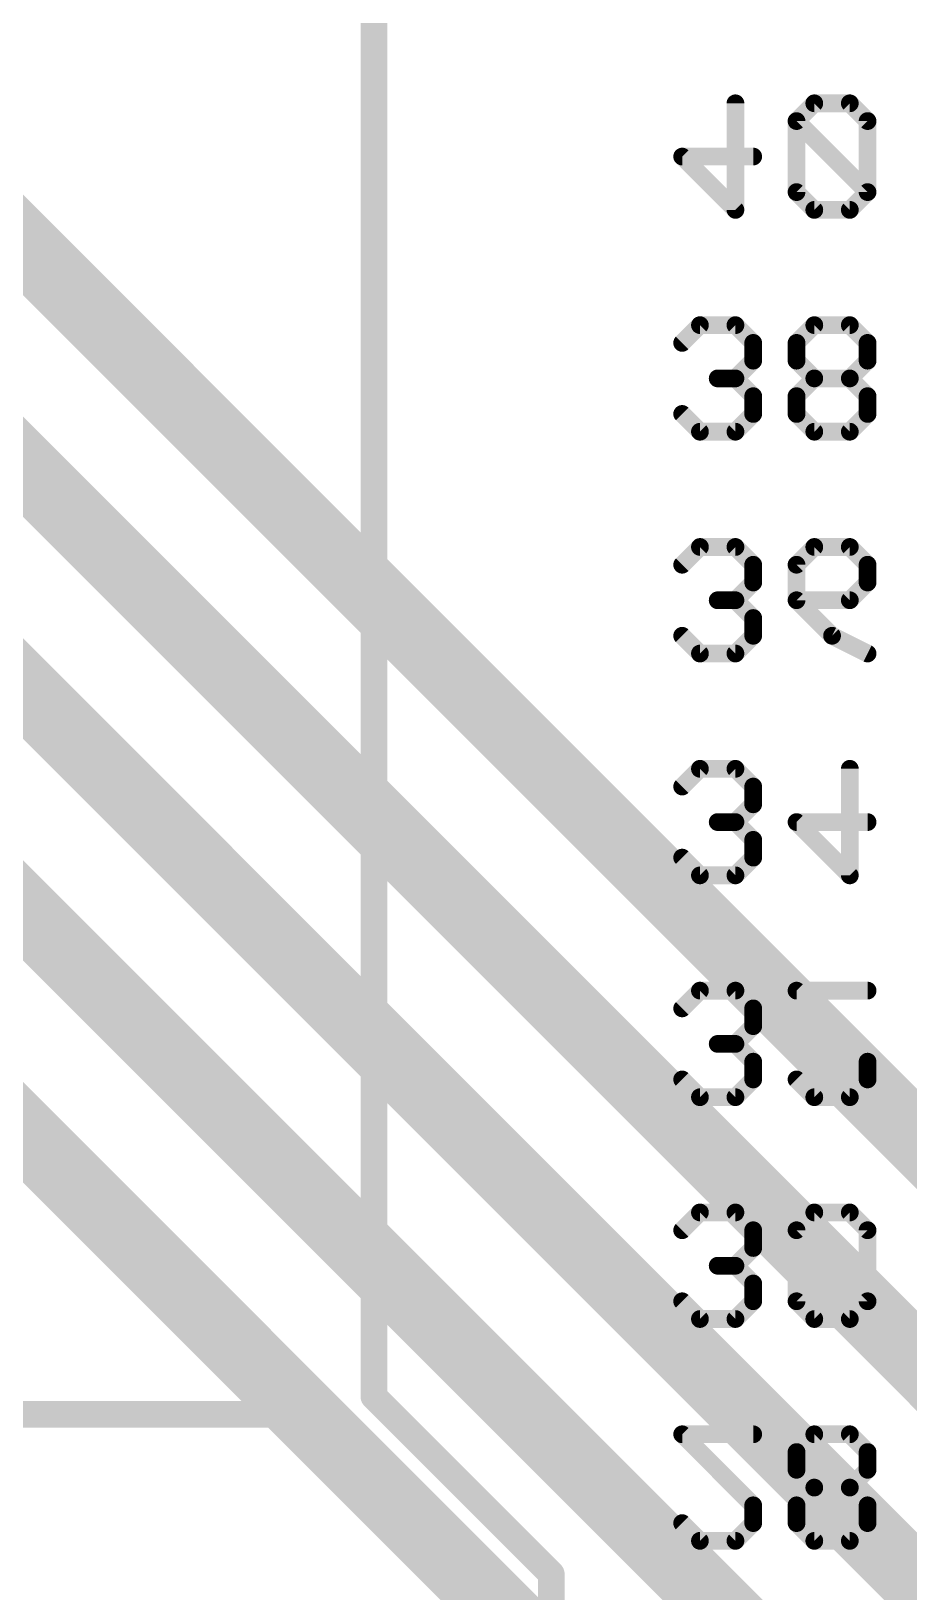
# Model space of a CAD drawing. Extents: x -209 to 66, y -44 to 97.
# Drawn here: x -34.51 to -24.46, y 12.83 to 30.7 of the extents above; entities that cross this region are included whole.
import ezdxf

# ---------------------------------------------------------------- set-up
doc = ezdxf.new("R2010")
doc.units = 0
doc.layers.add('1', color=22, linetype='CONTINUOUS')
doc.layers.add('22', color=253, linetype='CONTINUOUS')

msp = doc.modelspace()

# ---------------------------------------------------------------- linework, layer by layer
at = {"layer": '1', "const_width": 0.8128}
for points in [[(-22.86, 16.51), (-36.068, 29.718)], [(-22.86, 13.97), (-36.83, 27.94)], [(-22.86, 11.43), (-37.592, 26.162)], [(-22.86, 8.89), (-38.354, 24.384)], [(-22.86, 6.35), (-39.116, 22.606)]]:
    msp.add_lwpolyline(points, dxfattribs=at)
at = {"layer": '22'}
for points, const_width in [([(-30.5816, 15.0622), (-30.5816, 43.18)], 0.3048), ([(-26.4409, 29.8704), (-26.4409, 28.6502)], 0.2032), ([(-25.5379, 29.8704), (-25.7413, 29.667)], 0.2032), ([(-25.1312, 29.8704), (-25.5379, 29.8704)], 0.2032), ([(-24.9278, 29.667), (-25.1312, 29.8704)], 0.2032), ([(-25.7413, 29.667), (-25.7413, 28.8535)], 0.2032), ([(-25.7413, 29.667), (-24.9278, 28.8535)], 0.2032), ([(-24.9278, 28.8535), (-24.9278, 29.667)], 0.2032), ([(-26.4409, 28.6502), (-27.051, 29.2603)], 0.2032), ([(-27.051, 29.2603), (-26.2375, 29.2603)], 0.2032), ([(-25.7413, 28.8535), (-25.5379, 28.6502)], 0.2032), ([(-25.1312, 28.6502), (-24.9278, 28.8535)], 0.2032), ([(-25.5379, 28.6502), (-25.1312, 28.6502)], 0.2032), ([(-26.8476, 27.3304), (-27.051, 27.127)], 0.2032), ([(-26.4409, 27.3304), (-26.8476, 27.3304)], 0.2032), ([(-26.2375, 27.127), (-26.4409, 27.3304)], 0.2032), ([(-25.5379, 27.3304), (-25.7413, 27.127)], 0.2032), ([(-25.1312, 27.3304), (-25.5379, 27.3304)], 0.2032), ([(-24.9278, 27.127), (-25.1312, 27.3304)], 0.2032), ([(-26.2375, 26.9237), (-26.2375, 27.127)], 0.2032), ([(-25.7413, 27.127), (-25.7413, 26.9237)], 0.2032), ([(-24.9278, 26.9237), (-24.9278, 27.127)], 0.2032), ([(-26.4409, 26.7203), (-26.2375, 26.9237)], 0.2032), ([(-25.7413, 26.9237), (-25.5379, 26.7203)], 0.2032), ([(-25.1312, 26.7203), (-24.9278, 26.9237)], 0.2032), ([(-26.4409, 26.7203), (-26.6443, 26.7203)], 0.2032), ([(-26.2375, 26.5169), (-26.4409, 26.7203)], 0.2032), ([(-25.5379, 26.7203), (-25.7413, 26.5169)], 0.2032), ([(-25.5379, 26.7203), (-25.1312, 26.7203)], 0.2032), ([(-24.9278, 26.5169), (-25.1312, 26.7203)], 0.2032), ([(-26.2375, 26.3135), (-26.2375, 26.5169)], 0.2032), ([(-25.7413, 26.5169), (-25.7413, 26.3135)], 0.2032), ([(-24.9278, 26.3135), (-24.9278, 26.5169)], 0.2032), ([(-27.051, 26.3135), (-26.8476, 26.1102)], 0.2032), ([(-26.4409, 26.1102), (-26.2375, 26.3135)], 0.2032), ([(-25.7413, 26.3135), (-25.5379, 26.1102)], 0.2032), ([(-25.1312, 26.1102), (-24.9278, 26.3135)], 0.2032), ([(-26.8476, 26.1102), (-26.4409, 26.1102)], 0.2032), ([(-25.5379, 26.1102), (-25.1312, 26.1102)], 0.2032), ([(-26.8476, 24.7904), (-27.051, 24.587)], 0.2032), ([(-26.4409, 24.7904), (-26.8476, 24.7904)], 0.2032), ([(-26.2375, 24.587), (-26.4409, 24.7904)], 0.2032), ([(-25.7413, 24.587), (-25.5379, 24.7904)], 0.2032), ([(-25.5379, 24.7904), (-25.1312, 24.7904)], 0.2032), ([(-25.1312, 24.7904), (-24.9278, 24.587)], 0.2032), ([(-26.2375, 24.3837), (-26.2375, 24.587)], 0.2032), ([(-25.7413, 24.1803), (-25.7413, 24.587)], 0.2032), ([(-24.9278, 24.587), (-24.9278, 24.3837)], 0.2032), ([(-26.4409, 24.1803), (-26.2375, 24.3837)], 0.2032), ([(-24.9278, 24.3837), (-25.1312, 24.1803)], 0.2032), ([(-26.4409, 24.1803), (-26.6443, 24.1803)], 0.2032), ([(-26.2375, 23.9769), (-26.4409, 24.1803)], 0.2032), ([(-25.3345, 23.7735), (-25.7413, 24.1803)], 0.2032), ([(-25.1312, 24.1803), (-25.7413, 24.1803)], 0.2032), ([(-26.2375, 23.7735), (-26.2375, 23.9769)], 0.2032), ([(-27.051, 23.7735), (-26.8476, 23.5702)], 0.2032), ([(-26.4409, 23.5702), (-26.2375, 23.7735)], 0.2032), ([(-24.9278, 23.5702), (-25.3345, 23.7735)], 0.2032), ([(-26.8476, 23.5702), (-26.4409, 23.5702)], 0.2032), ([(-26.8476, 22.2504), (-27.051, 22.047)], 0.2032), ([(-26.4409, 22.2504), (-26.8476, 22.2504)], 0.2032), ([(-26.2375, 22.047), (-26.4409, 22.2504)], 0.2032), ([(-25.1312, 22.2504), (-25.1312, 21.0302)], 0.2032), ([(-26.2375, 21.8437), (-26.2375, 22.047)], 0.2032), ([(-26.4409, 21.6403), (-26.2375, 21.8437)], 0.2032), ([(-26.4409, 21.6403), (-26.6443, 21.6403)], 0.2032), ([(-26.2375, 21.4369), (-26.4409, 21.6403)], 0.2032), ([(-25.1312, 21.0302), (-25.7413, 21.6403)], 0.2032), ([(-25.7413, 21.6403), (-24.9278, 21.6403)], 0.2032), ([(-26.2375, 21.2335), (-26.2375, 21.4369)], 0.2032), ([(-27.051, 21.2335), (-26.8476, 21.0302)], 0.2032), ([(-26.4409, 21.0302), (-26.2375, 21.2335)], 0.2032), ([(-26.8476, 21.0302), (-26.4409, 21.0302)], 0.2032), ([(-26.8476, 19.7104), (-27.051, 19.507)], 0.2032), ([(-26.4409, 19.7104), (-26.8476, 19.7104)], 0.2032), ([(-26.2375, 19.507), (-26.4409, 19.7104)], 0.2032), ([(-24.9278, 19.7104), (-25.7413, 19.7104)], 0.2032), ([(-25.7413, 19.7104), (-24.9278, 18.8969)], 0.2032), ([(-26.2375, 19.3037), (-26.2375, 19.507)], 0.2032), ([(-26.4409, 19.1003), (-26.2375, 19.3037)], 0.2032), ([(-26.4409, 19.1003), (-26.6443, 19.1003)], 0.2032), ([(-26.2375, 18.8969), (-26.4409, 19.1003)], 0.2032), ([(-26.2375, 18.6935), (-26.2375, 18.8969)], 0.2032), ([(-24.9278, 18.8969), (-24.9278, 18.6935)], 0.2032), ([(-27.051, 18.6935), (-26.8476, 18.4902)], 0.2032), ([(-26.4409, 18.4902), (-26.2375, 18.6935)], 0.2032), ([(-25.5379, 18.4902), (-25.7413, 18.6935)], 0.2032), ([(-24.9278, 18.6935), (-25.1312, 18.4902)], 0.2032), ([(-26.8476, 18.4902), (-26.4409, 18.4902)], 0.2032), ([(-25.1312, 18.4902), (-25.5379, 18.4902)], 0.2032), ([(-26.8476, 17.1704), (-27.051, 16.967)], 0.2032), ([(-26.4409, 17.1704), (-26.8476, 17.1704)], 0.2032), ([(-26.2375, 16.967), (-26.4409, 17.1704)], 0.2032), ([(-25.5379, 17.1704), (-25.7413, 16.967)], 0.2032), ([(-25.1312, 17.1704), (-25.5379, 17.1704)], 0.2032), ([(-24.9278, 16.967), (-25.1312, 17.1704)], 0.2032), ([(-26.2375, 16.7637), (-26.2375, 16.967)], 0.2032), ([(-25.7413, 16.967), (-25.7413, 16.1535)], 0.2032), ([(-25.7413, 16.967), (-24.9278, 16.1535)], 0.2032), ([(-24.9278, 16.1535), (-24.9278, 16.967)], 0.2032), ([(-26.4409, 16.5603), (-26.2375, 16.7637)], 0.2032), ([(-26.4409, 16.5603), (-26.6443, 16.5603)], 0.2032), ([(-26.2375, 16.3569), (-26.4409, 16.5603)], 0.2032), ([(-26.2375, 16.1535), (-26.2375, 16.3569)], 0.2032), ([(-27.051, 16.1535), (-26.8476, 15.9502)], 0.2032), ([(-26.4409, 15.9502), (-26.2375, 16.1535)], 0.2032), ([(-25.7413, 16.1535), (-25.5379, 15.9502)], 0.2032), ([(-25.1312, 15.9502), (-24.9278, 16.1535)], 0.2032), ([(-26.8476, 15.9502), (-26.4409, 15.9502)], 0.2032), ([(-25.5379, 15.9502), (-25.1312, 15.9502)], 0.2032), ([(-30.5816, 15.0622), (-28.5496, 13.0302)], 0.3048), ([(-56.896, 14.859), (-31.369, 14.859)], 0.3048), ([(-26.2375, 14.6304), (-27.051, 14.6304)], 0.2032), ([(-27.051, 14.6304), (-26.2375, 13.8169)], 0.2032), ([(-25.5379, 14.6304), (-25.7413, 14.427)], 0.2032), ([(-25.1312, 14.6304), (-25.5379, 14.6304)], 0.2032), ([(-24.9278, 14.427), (-25.1312, 14.6304)], 0.2032), ([(-25.7413, 14.427), (-25.7413, 14.2237)], 0.2032), ([(-24.9278, 14.2237), (-24.9278, 14.427)], 0.2032), ([(-25.7413, 14.2237), (-25.5379, 14.0203)], 0.2032), ([(-25.1312, 14.0203), (-24.9278, 14.2237)], 0.2032), ([(-25.5379, 14.0203), (-25.7413, 13.8169)], 0.2032), ([(-25.5379, 14.0203), (-25.1312, 14.0203)], 0.2032), ([(-24.9278, 13.8169), (-25.1312, 14.0203)], 0.2032), ([(-26.2375, 13.8169), (-26.2375, 13.6135)], 0.2032), ([(-25.7413, 13.8169), (-25.7413, 13.6135)], 0.2032), ([(-24.9278, 13.6135), (-24.9278, 13.8169)], 0.2032), ([(-26.8476, 13.4102), (-27.051, 13.6135)], 0.2032), ([(-26.2375, 13.6135), (-26.4409, 13.4102)], 0.2032), ([(-25.7413, 13.6135), (-25.5379, 13.4102)], 0.2032), ([(-25.1312, 13.4102), (-24.9278, 13.6135)], 0.2032), ([(-26.4409, 13.4102), (-26.8476, 13.4102)], 0.2032), ([(-25.5379, 13.4102), (-25.1312, 13.4102)], 0.2032), ([(-28.5496, 13.0302), (-28.5496, 5.969)], 0.3048)]:
    msp.add_lwpolyline(points, dxfattribs=dict(at, const_width=const_width))
for points, const_width in [([(-26.3901, 29.8704, 1), (-26.4917, 29.8704)], 0.1016), ([(-25.5379, 29.9212, 1), (-25.5379, 29.8196)], 0.1016), ([(-25.502, 29.8345, 1), (-25.5738, 29.9063)], 0.1016), ([(-25.0952, 29.9063, 1), (-25.1671, 29.8345)], 0.1016), ([(-25.1312, 29.8196, 1), (-25.1312, 29.9212)], 0.1016), ([(-25.6905, 29.667, 1), (-25.7921, 29.667)], 0.1016), ([(-25.7054, 29.7029, 1), (-25.7772, 29.6311)], 0.1016), ([(-25.7772, 29.7029, 1), (-25.7054, 29.6311)], 0.1016), ([(-24.877, 29.667, 1), (-24.9786, 29.667)], 0.1016), ([(-24.9637, 29.6311, 1), (-24.8919, 29.7029)], 0.1016), ([(-27.0151, 29.2962, 1), (-27.0869, 29.2244)], 0.1016), ([(-27.051, 29.3111, 1), (-27.051, 29.2095)], 0.1016), ([(-26.2375, 29.2095, 1), (-26.2375, 29.3111)], 0.1016), ([(-25.7054, 28.8895, 1), (-25.7772, 28.8176)], 0.1016), ([(-24.8919, 28.8176, 1), (-24.9637, 28.8895)], 0.1016), ([(-25.7921, 28.8535, 1), (-25.6905, 28.8535)], 0.1016), ([(-24.9786, 28.8535, 1), (-24.877, 28.8535)], 0.1016), ([(-24.9637, 28.8176, 1), (-24.8919, 28.8895)], 0.1016), ([(-26.4917, 28.6502, 1), (-26.3901, 28.6502)], 0.1016), ([(-26.4768, 28.6142, 1), (-26.405, 28.6861)], 0.1016), ([(-25.5379, 28.701, 1), (-25.5379, 28.5994)], 0.1016), ([(-25.5738, 28.6142, 1), (-25.502, 28.6861)], 0.1016), ([(-25.1671, 28.6861, 1), (-25.0952, 28.6142)], 0.1016), ([(-25.1312, 28.5994, 1), (-25.1312, 28.701)], 0.1016), ([(-26.8476, 27.3812, 1), (-26.8476, 27.2796)], 0.1016), ([(-26.8117, 27.2945, 1), (-26.8835, 27.3663)], 0.1016), ([(-26.405, 27.3663, 1), (-26.4768, 27.2945)], 0.1016), ([(-26.4409, 27.2796, 1), (-26.4409, 27.3812)], 0.1016), ([(-25.5379, 27.3812, 1), (-25.5379, 27.2796)], 0.1016), ([(-25.502, 27.2945, 1), (-25.5738, 27.3663)], 0.1016), ([(-25.0952, 27.3663, 1), (-25.1671, 27.2945)], 0.1016), ([(-25.1312, 27.2796, 1), (-25.1312, 27.3812)], 0.1016), ([(-27.0869, 27.1629, 1), (-27.0151, 27.0911)], 0.1016), ([(-26.1867, 27.127, 1), (-26.2883, 27.127)], 0.1016), ([(-26.2734, 27.0911, 1), (-26.2016, 27.1629)], 0.1016), ([(-25.6905, 27.127, 1), (-25.7921, 27.127)], 0.1016), ([(-25.7772, 27.1629, 1), (-25.7054, 27.0911)], 0.1016), ([(-24.877, 27.127, 1), (-24.9786, 27.127)], 0.1016), ([(-24.9637, 27.0911, 1), (-24.8919, 27.1629)], 0.1016), ([(-26.2016, 26.8877, 1), (-26.2734, 26.9596)], 0.1016), ([(-25.7054, 26.9596, 1), (-25.7772, 26.8877)], 0.1016), ([(-24.8919, 26.8877, 1), (-24.9637, 26.9596)], 0.1016), ([(-26.6443, 26.7711, 1), (-26.6443, 26.6695)], 0.1016), ([(-26.405, 26.7562, 1), (-26.4768, 26.6844)], 0.1016), ([(-26.4768, 26.7562, 1), (-26.405, 26.6844)], 0.1016), ([(-26.4409, 26.6695, 1), (-26.4409, 26.7711)], 0.1016), ([(-26.2883, 26.9237, 1), (-26.1867, 26.9237)], 0.1016), ([(-25.7921, 26.9237, 1), (-25.6905, 26.9237)], 0.1016), ([(-25.5379, 26.7711, 1), (-25.5379, 26.6695)], 0.1016), ([(-25.502, 26.6844, 1), (-25.5738, 26.7562)], 0.1016), ([(-25.5738, 26.6844, 1), (-25.502, 26.7562)], 0.1016), ([(-25.0952, 26.7562, 1), (-25.1671, 26.6844)], 0.1016), ([(-25.1671, 26.7562, 1), (-25.0952, 26.6844)], 0.1016), ([(-25.1312, 26.6695, 1), (-25.1312, 26.7711)], 0.1016), ([(-24.9786, 26.9237, 1), (-24.877, 26.9237)], 0.1016), ([(-26.1867, 26.5169, 1), (-26.2883, 26.5169)], 0.1016), ([(-26.2734, 26.481, 1), (-26.2016, 26.5528)], 0.1016), ([(-25.6905, 26.5169, 1), (-25.7921, 26.5169)], 0.1016), ([(-25.7772, 26.5528, 1), (-25.7054, 26.481)], 0.1016), ([(-24.877, 26.5169, 1), (-24.9786, 26.5169)], 0.1016), ([(-24.9637, 26.481, 1), (-24.8919, 26.5528)], 0.1016), ([(-27.0151, 26.3495, 1), (-27.0869, 26.2776)], 0.1016), ([(-26.2883, 26.3135, 1), (-26.1867, 26.3135)], 0.1016), ([(-26.2016, 26.2776, 1), (-26.2734, 26.3495)], 0.1016), ([(-25.7054, 26.3495, 1), (-25.7772, 26.2776)], 0.1016), ([(-25.7921, 26.3135, 1), (-25.6905, 26.3135)], 0.1016), ([(-24.9786, 26.3135, 1), (-24.877, 26.3135)], 0.1016), ([(-24.8919, 26.2776, 1), (-24.9637, 26.3495)], 0.1016), ([(-26.8476, 26.161, 1), (-26.8476, 26.0594)], 0.1016), ([(-26.8835, 26.0742, 1), (-26.8117, 26.1461)], 0.1016), ([(-26.4768, 26.1461, 1), (-26.405, 26.0742)], 0.1016), ([(-26.4409, 26.0594, 1), (-26.4409, 26.161)], 0.1016), ([(-25.5379, 26.161, 1), (-25.5379, 26.0594)], 0.1016), ([(-25.5738, 26.0742, 1), (-25.502, 26.1461)], 0.1016), ([(-25.1671, 26.1461, 1), (-25.0952, 26.0742)], 0.1016), ([(-25.1312, 26.0594, 1), (-25.1312, 26.161)], 0.1016), ([(-26.8476, 24.8412, 1), (-26.8476, 24.7396)], 0.1016), ([(-26.8117, 24.7545, 1), (-26.8835, 24.8263)], 0.1016), ([(-26.405, 24.8263, 1), (-26.4768, 24.7545)], 0.1016), ([(-26.4409, 24.7396, 1), (-26.4409, 24.8412)], 0.1016), ([(-25.5379, 24.8412, 1), (-25.5379, 24.7396)], 0.1016), ([(-25.502, 24.7545, 1), (-25.5738, 24.8263)], 0.1016), ([(-25.0952, 24.8263, 1), (-25.1671, 24.7545)], 0.1016), ([(-25.1312, 24.7396, 1), (-25.1312, 24.8412)], 0.1016), ([(-27.0869, 24.6229, 1), (-27.0151, 24.5511)], 0.1016), ([(-26.1867, 24.587, 1), (-26.2883, 24.587)], 0.1016), ([(-26.2734, 24.5511, 1), (-26.2016, 24.6229)], 0.1016), ([(-25.6905, 24.587, 1), (-25.7921, 24.587)], 0.1016), ([(-25.7772, 24.6229, 1), (-25.7054, 24.5511)], 0.1016), ([(-24.877, 24.587, 1), (-24.9786, 24.587)], 0.1016), ([(-24.9637, 24.5511, 1), (-24.8919, 24.6229)], 0.1016), ([(-26.2016, 24.3477, 1), (-26.2734, 24.4196)], 0.1016), ([(-24.8919, 24.3477, 1), (-24.9637, 24.4196)], 0.1016), ([(-26.2883, 24.3837, 1), (-26.1867, 24.3837)], 0.1016), ([(-24.9786, 24.3837, 1), (-24.877, 24.3837)], 0.1016), ([(-26.6443, 24.2311, 1), (-26.6443, 24.1295)], 0.1016), ([(-26.405, 24.2162, 1), (-26.4768, 24.1444)], 0.1016), ([(-26.4768, 24.2162, 1), (-26.405, 24.1444)], 0.1016), ([(-26.4409, 24.1295, 1), (-26.4409, 24.2311)], 0.1016), ([(-25.7054, 24.2162, 1), (-25.7772, 24.1444)], 0.1016), ([(-25.7413, 24.2311, 1), (-25.7413, 24.1295)], 0.1016), ([(-25.7921, 24.1803, 1), (-25.6905, 24.1803)], 0.1016), ([(-25.1671, 24.2162, 1), (-25.0952, 24.1444)], 0.1016), ([(-25.1312, 24.1295, 1), (-25.1312, 24.2311)], 0.1016), ([(-26.1867, 23.9769, 1), (-26.2883, 23.9769)], 0.1016), ([(-26.2734, 23.941, 1), (-26.2016, 24.0128)], 0.1016), ([(-27.0151, 23.8095, 1), (-27.0869, 23.7376)], 0.1016), ([(-26.2883, 23.7735, 1), (-26.1867, 23.7735)], 0.1016), ([(-26.2016, 23.7376, 1), (-26.2734, 23.8095)], 0.1016), ([(-25.3118, 23.819, 1), (-25.3572, 23.7281)], 0.1016), ([(-25.3704, 23.7376, 1), (-25.2986, 23.8095)], 0.1016), ([(-26.8476, 23.621, 1), (-26.8476, 23.5194)], 0.1016), ([(-26.8835, 23.5342, 1), (-26.8117, 23.6061)], 0.1016), ([(-26.4768, 23.6061, 1), (-26.405, 23.5342)], 0.1016), ([(-26.4409, 23.5194, 1), (-26.4409, 23.621)], 0.1016), ([(-24.9505, 23.5247, 1), (-24.9051, 23.6156)], 0.1016), ([(-26.8476, 22.3012, 1), (-26.8476, 22.1996)], 0.1016), ([(-26.8117, 22.2145, 1), (-26.8835, 22.2863)], 0.1016), ([(-26.405, 22.2863, 1), (-26.4768, 22.2145)], 0.1016), ([(-26.4409, 22.1996, 1), (-26.4409, 22.3012)], 0.1016), ([(-25.0804, 22.2504, 1), (-25.182, 22.2504)], 0.1016), ([(-27.0869, 22.0829, 1), (-27.0151, 22.0111)], 0.1016), ([(-26.1867, 22.047, 1), (-26.2883, 22.047)], 0.1016), ([(-26.2734, 22.0111, 1), (-26.2016, 22.0829)], 0.1016), ([(-26.2883, 21.8437, 1), (-26.1867, 21.8437)], 0.1016), ([(-26.2016, 21.8077, 1), (-26.2734, 21.8796)], 0.1016), ([(-26.6443, 21.6911, 1), (-26.6443, 21.5895)], 0.1016), ([(-26.405, 21.6762, 1), (-26.4768, 21.6044)], 0.1016), ([(-26.4768, 21.6762, 1), (-26.405, 21.6044)], 0.1016), ([(-26.4409, 21.5895, 1), (-26.4409, 21.6911)], 0.1016), ([(-25.7054, 21.6762, 1), (-25.7772, 21.6044)], 0.1016), ([(-25.7413, 21.6911, 1), (-25.7413, 21.5895)], 0.1016), ([(-24.9278, 21.5895, 1), (-24.9278, 21.6911)], 0.1016), ([(-26.1867, 21.4369, 1), (-26.2883, 21.4369)], 0.1016), ([(-26.2734, 21.401, 1), (-26.2016, 21.4728)], 0.1016), ([(-27.0151, 21.2695, 1), (-27.0869, 21.1976)], 0.1016), ([(-26.2883, 21.2335, 1), (-26.1867, 21.2335)], 0.1016), ([(-26.2016, 21.1976, 1), (-26.2734, 21.2695)], 0.1016), ([(-26.8476, 21.081, 1), (-26.8476, 20.9794)], 0.1016), ([(-26.8835, 20.9942, 1), (-26.8117, 21.0661)], 0.1016), ([(-26.4768, 21.0661, 1), (-26.405, 20.9942)], 0.1016), ([(-26.4409, 20.9794, 1), (-26.4409, 21.081)], 0.1016), ([(-25.1671, 20.9942, 1), (-25.0952, 21.0661)], 0.1016), ([(-25.182, 21.0302, 1), (-25.0804, 21.0302)], 0.1016), ([(-26.8476, 19.7612, 1), (-26.8476, 19.6596)], 0.1016), ([(-26.8117, 19.6745, 1), (-26.8835, 19.7463)], 0.1016), ([(-26.405, 19.7463, 1), (-26.4768, 19.6745)], 0.1016), ([(-26.4409, 19.6596, 1), (-26.4409, 19.7612)], 0.1016), ([(-25.7413, 19.7612, 1), (-25.7413, 19.6596)], 0.1016), ([(-25.7054, 19.7463, 1), (-25.7772, 19.6745)], 0.1016), ([(-24.9278, 19.6596, 1), (-24.9278, 19.7612)], 0.1016), ([(-27.0869, 19.5429, 1), (-27.0151, 19.4711)], 0.1016), ([(-26.1867, 19.507, 1), (-26.2883, 19.507)], 0.1016), ([(-26.2734, 19.4711, 1), (-26.2016, 19.5429)], 0.1016), ([(-26.2883, 19.3037, 1), (-26.1867, 19.3037)], 0.1016), ([(-26.2016, 19.2677, 1), (-26.2734, 19.3396)], 0.1016), ([(-26.6443, 19.1511, 1), (-26.6443, 19.0495)], 0.1016), ([(-26.405, 19.1362, 1), (-26.4768, 19.0644)], 0.1016), ([(-26.4768, 19.1362, 1), (-26.405, 19.0644)], 0.1016), ([(-26.4409, 19.0495, 1), (-26.4409, 19.1511)], 0.1016), ([(-26.1867, 18.8969, 1), (-26.2883, 18.8969)], 0.1016), ([(-26.2734, 18.861, 1), (-26.2016, 18.9328)], 0.1016), ([(-24.877, 18.8969, 1), (-24.9786, 18.8969)], 0.1016), ([(-24.9637, 18.861, 1), (-24.8919, 18.9328)], 0.1016), ([(-27.0151, 18.7295, 1), (-27.0869, 18.6576)], 0.1016), ([(-26.2016, 18.6576, 1), (-26.2734, 18.7295)], 0.1016), ([(-25.7054, 18.7295, 1), (-25.7772, 18.6576)], 0.1016), ([(-24.8919, 18.6576, 1), (-24.9637, 18.7295)], 0.1016), ([(-26.8476, 18.541, 1), (-26.8476, 18.4394)], 0.1016), ([(-26.4409, 18.4394, 1), (-26.4409, 18.541)], 0.1016), ([(-26.2883, 18.6935, 1), (-26.1867, 18.6935)], 0.1016), ([(-25.5379, 18.541, 1), (-25.5379, 18.4394)], 0.1016), ([(-25.1312, 18.4394, 1), (-25.1312, 18.541)], 0.1016), ([(-24.9786, 18.6935, 1), (-24.877, 18.6935)], 0.1016), ([(-26.8835, 18.4542, 1), (-26.8117, 18.5261)], 0.1016), ([(-26.4768, 18.5261, 1), (-26.405, 18.4542)], 0.1016), ([(-25.5738, 18.4542, 1), (-25.502, 18.5261)], 0.1016), ([(-25.1671, 18.5261, 1), (-25.0952, 18.4542)], 0.1016), ([(-26.8476, 17.2212, 1), (-26.8476, 17.1196)], 0.1016), ([(-26.8117, 17.1345, 1), (-26.8835, 17.2063)], 0.1016), ([(-26.405, 17.2063, 1), (-26.4768, 17.1345)], 0.1016), ([(-26.4409, 17.1196, 1), (-26.4409, 17.2212)], 0.1016), ([(-25.5379, 17.2212, 1), (-25.5379, 17.1196)], 0.1016), ([(-25.502, 17.1345, 1), (-25.5738, 17.2063)], 0.1016), ([(-25.0952, 17.2063, 1), (-25.1671, 17.1345)], 0.1016), ([(-25.1312, 17.1196, 1), (-25.1312, 17.2212)], 0.1016), ([(-27.0869, 17.0029, 1), (-27.0151, 16.9311)], 0.1016), ([(-26.1867, 16.967, 1), (-26.2883, 16.967)], 0.1016), ([(-26.2734, 16.9311, 1), (-26.2016, 17.0029)], 0.1016), ([(-25.6905, 16.967, 1), (-25.7921, 16.967)], 0.1016), ([(-25.7054, 17.0029, 1), (-25.7772, 16.9311)], 0.1016), ([(-25.7772, 17.0029, 1), (-25.7054, 16.9311)], 0.1016), ([(-24.877, 16.967, 1), (-24.9786, 16.967)], 0.1016), ([(-24.9637, 16.9311, 1), (-24.8919, 17.0029)], 0.1016), ([(-26.2883, 16.7637, 1), (-26.1867, 16.7637)], 0.1016), ([(-26.2016, 16.7277, 1), (-26.2734, 16.7996)], 0.1016), ([(-26.6443, 16.6111, 1), (-26.6443, 16.5095)], 0.1016), ([(-26.405, 16.5962, 1), (-26.4768, 16.5244)], 0.1016), ([(-26.4768, 16.5962, 1), (-26.405, 16.5244)], 0.1016), ([(-26.4409, 16.5095, 1), (-26.4409, 16.6111)], 0.1016), ([(-26.1867, 16.3569, 1), (-26.2883, 16.3569)], 0.1016), ([(-26.2734, 16.321, 1), (-26.2016, 16.3928)], 0.1016), ([(-27.0151, 16.1895, 1), (-27.0869, 16.1176)], 0.1016), ([(-26.2883, 16.1535, 1), (-26.1867, 16.1535)], 0.1016), ([(-26.2016, 16.1176, 1), (-26.2734, 16.1895)], 0.1016), ([(-25.7054, 16.1895, 1), (-25.7772, 16.1176)], 0.1016), ([(-25.7921, 16.1535, 1), (-25.6905, 16.1535)], 0.1016), ([(-24.9786, 16.1535, 1), (-24.877, 16.1535)], 0.1016), ([(-24.8919, 16.1176, 1), (-24.9637, 16.1895)], 0.1016), ([(-24.9637, 16.1176, 1), (-24.8919, 16.1895)], 0.1016), ([(-26.8476, 16.001, 1), (-26.8476, 15.8994)], 0.1016), ([(-26.8835, 15.9142, 1), (-26.8117, 15.9861)], 0.1016), ([(-26.4768, 15.9861, 1), (-26.405, 15.9142)], 0.1016), ([(-26.4409, 15.8994, 1), (-26.4409, 16.001)], 0.1016), ([(-25.5379, 16.001, 1), (-25.5379, 15.8994)], 0.1016), ([(-25.5738, 15.9142, 1), (-25.502, 15.9861)], 0.1016), ([(-25.1671, 15.9861, 1), (-25.0952, 15.9142)], 0.1016), ([(-25.1312, 15.8994, 1), (-25.1312, 16.001)], 0.1016), ([(-30.5277, 15.1161, 1), (-30.6355, 15.0083)], 0.1524), ([(-31.369, 14.7828, 1), (-31.369, 14.9352)], 0.1524), ([(-30.6578, 15.0622, 1), (-30.5054, 15.0622)], 0.1524), ([(-27.051, 14.6812, 1), (-27.051, 14.5796)], 0.1016), ([(-27.0151, 14.6663, 1), (-27.0869, 14.5945)], 0.1016), ([(-26.2375, 14.5796, 1), (-26.2375, 14.6812)], 0.1016), ([(-25.5379, 14.6812, 1), (-25.5379, 14.5796)], 0.1016), ([(-25.502, 14.5945, 1), (-25.5738, 14.6663)], 0.1016), ([(-25.0952, 14.6663, 1), (-25.1671, 14.5945)], 0.1016), ([(-25.1312, 14.5796, 1), (-25.1312, 14.6812)], 0.1016), ([(-25.6905, 14.427, 1), (-25.7921, 14.427)], 0.1016), ([(-25.7772, 14.4629, 1), (-25.7054, 14.3911)], 0.1016), ([(-24.877, 14.427, 1), (-24.9786, 14.427)], 0.1016), ([(-24.9637, 14.3911, 1), (-24.8919, 14.4629)], 0.1016), ([(-25.7054, 14.2596, 1), (-25.7772, 14.1877)], 0.1016), ([(-24.8919, 14.1877, 1), (-24.9637, 14.2596)], 0.1016), ([(-25.7921, 14.2237, 1), (-25.6905, 14.2237)], 0.1016), ([(-25.5379, 14.0711, 1), (-25.5379, 13.9695)], 0.1016), ([(-25.502, 13.9844, 1), (-25.5738, 14.0562)], 0.1016), ([(-25.0952, 14.0562, 1), (-25.1671, 13.9844)], 0.1016), ([(-25.1312, 13.9695, 1), (-25.1312, 14.0711)], 0.1016), ([(-24.9786, 14.2237, 1), (-24.877, 14.2237)], 0.1016), ([(-25.5738, 13.9844, 1), (-25.502, 14.0562)], 0.1016), ([(-25.1671, 14.0562, 1), (-25.0952, 13.9844)], 0.1016), ([(-26.1867, 13.8169, 1), (-26.2883, 13.8169)], 0.1016), ([(-26.2734, 13.781, 1), (-26.2016, 13.8528)], 0.1016), ([(-25.6905, 13.8169, 1), (-25.7921, 13.8169)], 0.1016), ([(-25.7772, 13.8528, 1), (-25.7054, 13.781)], 0.1016), ([(-24.877, 13.8169, 1), (-24.9786, 13.8169)], 0.1016), ([(-24.9637, 13.781, 1), (-24.8919, 13.8528)], 0.1016), ([(-27.0151, 13.6495, 1), (-27.0869, 13.5776)], 0.1016), ([(-26.2883, 13.6135, 1), (-26.1867, 13.6135)], 0.1016), ([(-26.2016, 13.5776, 1), (-26.2734, 13.6495)], 0.1016), ([(-25.7054, 13.6495, 1), (-25.7772, 13.5776)], 0.1016), ([(-25.7921, 13.6135, 1), (-25.6905, 13.6135)], 0.1016), ([(-24.9786, 13.6135, 1), (-24.877, 13.6135)], 0.1016), ([(-24.8919, 13.5776, 1), (-24.9637, 13.6495)], 0.1016), ([(-26.8476, 13.461, 1), (-26.8476, 13.3594)], 0.1016), ([(-26.8835, 13.3742, 1), (-26.8117, 13.4461)], 0.1016), ([(-26.4768, 13.4461, 1), (-26.405, 13.3742)], 0.1016), ([(-26.4409, 13.3594, 1), (-26.4409, 13.461)], 0.1016), ([(-25.5379, 13.461, 1), (-25.5379, 13.3594)], 0.1016), ([(-25.5738, 13.3742, 1), (-25.502, 13.4461)], 0.1016), ([(-25.1671, 13.4461, 1), (-25.0952, 13.3742)], 0.1016), ([(-25.1312, 13.3594, 1), (-25.1312, 13.461)], 0.1016), ([(-28.4734, 13.0302, 1), (-28.6258, 13.0302)], 0.1524), ([(-28.6035, 12.9763, 1), (-28.4957, 13.0841)], 0.1524)]:
    msp.add_lwpolyline(points, format="xyb", dxfattribs=dict(at, const_width=const_width))

doc.saveas('drawing.dxf')
